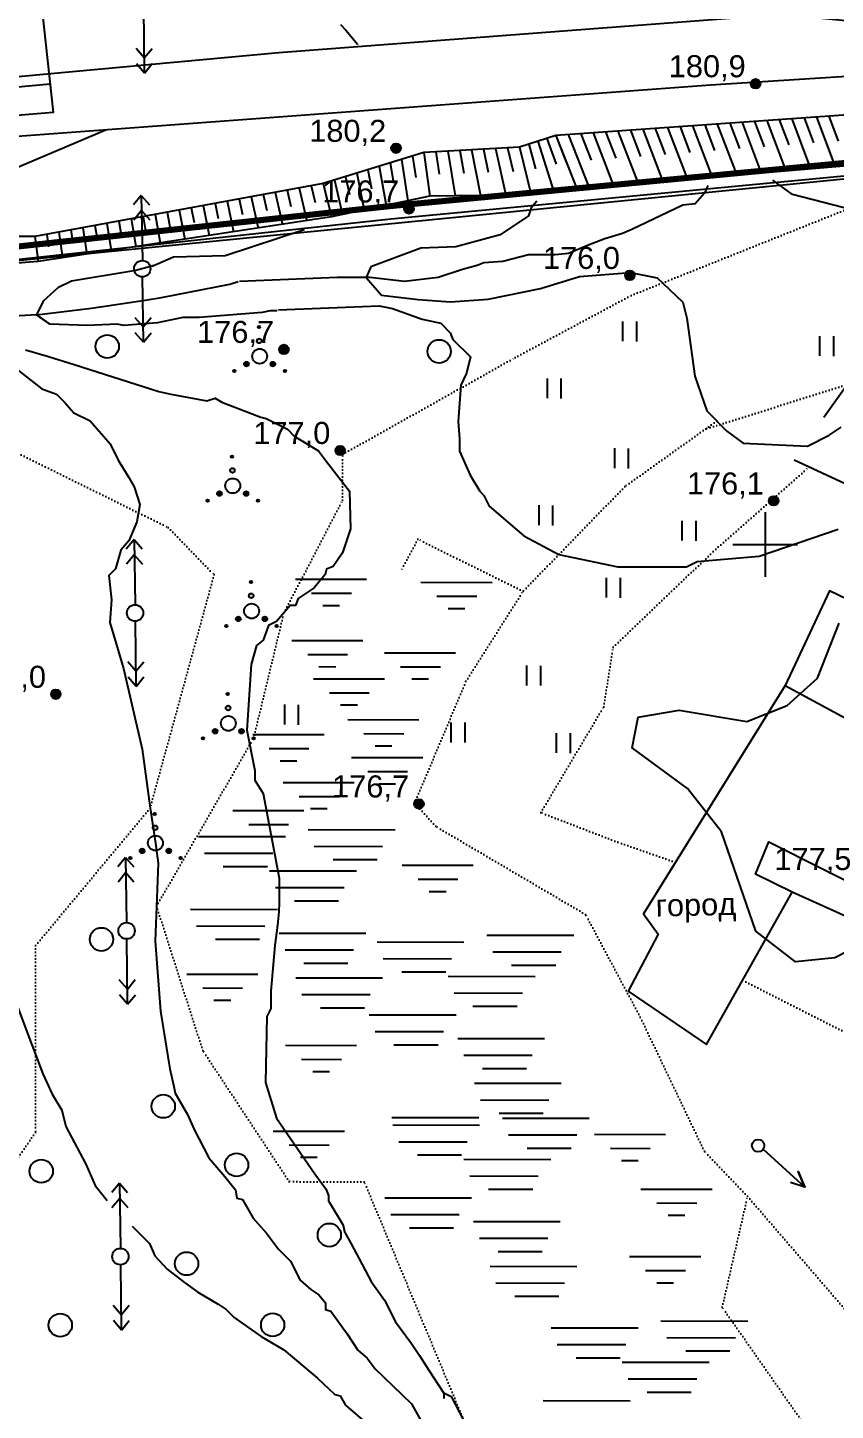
# Model space of a CAD drawing. Header units: millimetres. Extents: x 6127 to 9314, y 4730 to 7085.
# Drawn here: x 7886.1 to 8010.8, y 5866.3 to 6079.8 of the extents above; entities that cross this region are included whole.
import ezdxf

# ---------------------------------------------------------------- set-up
doc = ezdxf.new("R2010")
doc.units = ezdxf.units.MM
doc.header["$LTSCALE"] = 0.7
doc.linetypes.add('ACAD_ISO07W100', pattern=[3, 0, -3])
for name, color, linetype in [('болото', 84, 'Continuous'), ('відм', 14, 'Continuous'), ('горизонталі', 22, 'Continuous'), ('горный отвод', 7, 'Continuous'), ('дерево', 7, 'Continuous'), ('кущ', 7, 'Continuous'), ('Откос', 7, 'Continuous'), ('чорн', 255, 'Continuous')]:
    doc.layers.add(name, color=color, linetype=linetype)
doc.styles.get("Standard").update_dxf_attribs({"font": 'arial.ttf'})

# ---------------------------------------------------------------- blocks, each defined once
blk = doc.blocks.new('1')
at = {"layer": 'чорн', "color": 7, "ltscale": 0.2, "transparency": 33554687}
for p, q in [((5601.51, 1990.78), (5598.6, 1986.67)), ((5594.99, 1981.51), (5597.87, 1985.63))]:
    blk.add_line(p, q, dxfattribs=at)
for points in [[(5601.51, 1990.78), (5600.59, 1990.54)], [(5601.51, 1990.78), (5601.59, 1989.83)], [(5600.83, 1989.82), (5599.91, 1989.58)], [(5600.83, 1989.82), (5600.92, 1988.87)], [(5595.66, 1982.47), (5595.57, 1983.42)], [(5594.99, 1981.51), (5594.9, 1982.46)], [(5595.66, 1982.47), (5596.58, 1982.71)], [(5594.99, 1981.51), (5595.9, 1981.75)]]:
    blk.add_lwpolyline(points, dxfattribs=at)
blk.add_circle((5598.25, 1986.14), 0.633, dxfattribs=at)

msp = doc.modelspace()

# ---------------------------------------------------------------- hatches: boundary and pattern name
at = {"layer": 'відм', "ltscale": 0.2, "true_color": 0x000000}
h = msp.add_hatch(color=18, dxfattribs=at)
h.dxf.hatch_style = 1
h.paths.add_polyline_path([(7999.24, 6071.11, 1), (7997.78, 6071.11, 1)])
h = msp.add_hatch(color=18, dxfattribs=at)
h.dxf.hatch_style = 1
h.paths.add_polyline_path([(7943.72, 6061.14, 1), (7942.26, 6061.15, 1)])
h = msp.add_hatch(color=18, dxfattribs=at)
h.dxf.hatch_style = 1
h.paths.add_polyline_path([(7945.73, 6051.78, 1), (7944.26, 6051.79, 1)])
h = msp.add_hatch(color=18, dxfattribs=at)
h.dxf.hatch_style = 1
h.paths.add_polyline_path([(7979.82, 6041.53, 1), (7978.35, 6041.53, 1)])
h = msp.add_hatch(color=18, dxfattribs=at)
h.dxf.hatch_style = 1
h.paths.add_polyline_path([(7926.41, 6030.1, 1), (7924.95, 6030.1, 1)])
h = msp.add_hatch(color=18, dxfattribs=at)
h.dxf.hatch_style = 1
h.paths.add_polyline_path([(7935.1, 6014.5, 1), (7933.63, 6014.5, 1)])
h = msp.add_hatch(color=18, dxfattribs=at)
h.dxf.hatch_style = 1
h.paths.add_polyline_path([(8002.04, 6006.7, 1), (8000.57, 6006.71, 1)])
h = msp.add_hatch(color=18, dxfattribs=at)
h.dxf.hatch_style = 1
h.paths.add_polyline_path([(7891.19, 5976.86, 1), (7889.73, 5976.86, 1)])
h = msp.add_hatch(color=18, dxfattribs=at)
h.dxf.hatch_style = 1
h.paths.add_polyline_path([(7947.26, 5959.93, 1), (7945.8, 5959.93, 1)])
at = {"layer": 'кущ', "ltscale": 0.2, "true_color": 0x000000}
h = msp.add_hatch(color=18, dxfattribs=at)
h.dxf.hatch_style = 1
h.paths.add_polyline_path([(7921.89, 6031.06), (7921.88, 6031.78, -0.133506), (7922.06, 6031.74, -0.764437)])
h.paths.add_polyline_path([(7921.89, 6031.06, -0.133506), (7921.71, 6031.1, -0.764437), (7921.88, 6031.78)])
h.paths.add_polyline_path([(7921.84, 6033.74, -0.133506), (7921.93, 6033.72, -0.764437), (7921.84, 6033.38)])
h.paths.add_polyline_path([(7921.84, 6033.74), (7921.84, 6033.38, -0.133506), (7921.75, 6033.4, -0.764437)])
h = msp.add_hatch(color=18, dxfattribs=at)
h.dxf.hatch_style = 1
h.paths.add_polyline_path([(7920.19, 6028.02), (7919.57, 6027.66, -0.133506), (7919.52, 6027.84, -0.764437)])
h.paths.add_polyline_path([(7920.19, 6028.02, -0.133506), (7920.24, 6027.84, -0.764437), (7919.57, 6027.66)])
h.paths.add_polyline_path([(7917.88, 6026.67, -0.133506), (7917.85, 6026.76, -0.764437), (7918.19, 6026.85)])
h.paths.add_polyline_path([(7917.88, 6026.67), (7918.19, 6026.85, -0.133506), (7918.22, 6026.76, -0.764437)])
h = msp.add_hatch(color=18, dxfattribs=at)
h.dxf.hatch_style = 1
h.paths.add_polyline_path([(7923.67, 6028.02), (7924.3, 6027.65, 0.133506), (7924.35, 6027.84, 0.764437)])
h.paths.add_polyline_path([(7923.67, 6028.02, 0.133506), (7923.62, 6027.84, 0.764437), (7924.3, 6027.65)])
h.paths.add_polyline_path([(7925.98, 6026.66, 0.133506), (7926.01, 6026.75, 0.764437), (7925.67, 6026.84)])
h.paths.add_polyline_path([(7925.98, 6026.66), (7925.67, 6026.84, 0.133506), (7925.65, 6026.75, 0.764437)])
h = msp.add_hatch(color=18, dxfattribs=at)
h.dxf.hatch_style = 1
h.paths.add_polyline_path([(7917.74, 6011.05), (7917.72, 6011.78, -0.133506), (7917.9, 6011.73, -0.764437)])
h.paths.add_polyline_path([(7917.74, 6011.05, -0.133506), (7917.55, 6011.1, -0.764437), (7917.72, 6011.78)])
h.paths.add_polyline_path([(7917.68, 6013.74, -0.133506), (7917.77, 6013.71, -0.764437), (7917.69, 6013.37)])
h.paths.add_polyline_path([(7917.68, 6013.74), (7917.69, 6013.37, -0.133506), (7917.6, 6013.4, -0.764437)])
h = msp.add_hatch(color=18, dxfattribs=at)
h.dxf.hatch_style = 1
h.paths.add_polyline_path([(7916.04, 6008.02), (7915.41, 6007.65, -0.133506), (7915.36, 6007.84, -0.764437)])
h.paths.add_polyline_path([(7916.04, 6008.02, -0.133506), (7916.09, 6007.84, -0.764437), (7915.41, 6007.65)])
h.paths.add_polyline_path([(7913.72, 6006.66, -0.133506), (7913.7, 6006.76, -0.764437), (7914.04, 6006.85)])
h.paths.add_polyline_path([(7913.72, 6006.66), (7914.04, 6006.85, -0.133506), (7914.06, 6006.76, -0.764437)])
h = msp.add_hatch(color=18, dxfattribs=at)
h.dxf.hatch_style = 1
h.paths.add_polyline_path([(7919.51, 6008.01), (7920.14, 6007.65, 0.133506), (7920.19, 6007.83, 0.764437)])
h.paths.add_polyline_path([(7919.51, 6008.01, 0.133506), (7919.46, 6007.83, 0.764437), (7920.14, 6007.65)])
h.paths.add_polyline_path([(7921.83, 6006.65, 0.133506), (7921.85, 6006.75, 0.764437), (7921.51, 6006.84)])
h.paths.add_polyline_path([(7921.83, 6006.65), (7921.51, 6006.84, 0.133506), (7921.49, 6006.75, 0.764437)])
h = msp.add_hatch(color=18, dxfattribs=at)
h.dxf.hatch_style = 1
h.paths.add_polyline_path([(7920.65, 5991.71), (7920.63, 5992.44, -0.133506), (7920.82, 5992.39, -0.764437)])
h.paths.add_polyline_path([(7920.65, 5991.71, -0.133506), (7920.46, 5991.76, -0.764437), (7920.63, 5992.44)])
h.paths.add_polyline_path([(7920.59, 5994.39, -0.133506), (7920.68, 5994.37, -0.764437), (7920.6, 5994.03)])
h.paths.add_polyline_path([(7920.59, 5994.39), (7920.6, 5994.03, -0.133506), (7920.51, 5994.05, -0.764437)])
h = msp.add_hatch(color=18, dxfattribs=at)
h.dxf.hatch_style = 1
h.paths.add_polyline_path([(7918.95, 5988.68), (7918.32, 5988.31, -0.133506), (7918.28, 5988.49, -0.764437)])
h.paths.add_polyline_path([(7918.95, 5988.68, -0.133506), (7919, 5988.49, -0.764437), (7918.32, 5988.31)])
h.paths.add_polyline_path([(7916.64, 5987.32, -0.133506), (7916.61, 5987.41, -0.764437), (7916.95, 5987.5)])
h.paths.add_polyline_path([(7916.64, 5987.32), (7916.95, 5987.5, -0.133506), (7916.97, 5987.41, -0.764437)])
h = msp.add_hatch(color=18, dxfattribs=at)
h.dxf.hatch_style = 1
h.paths.add_polyline_path([(7922.43, 5988.67), (7923.05, 5988.31, 0.133506), (7923.1, 5988.49, 0.764437)])
h.paths.add_polyline_path([(7922.43, 5988.67, 0.133506), (7922.38, 5988.49, 0.764437), (7923.05, 5988.31)])
h.paths.add_polyline_path([(7924.74, 5987.31, 0.133506), (7924.76, 5987.4, 0.764437), (7924.43, 5987.5)])
h.paths.add_polyline_path([(7924.74, 5987.31), (7924.43, 5987.5, 0.133506), (7924.4, 5987.4, 0.764437)])
h = msp.add_hatch(color=18, dxfattribs=at)
h.dxf.hatch_style = 1
h.paths.add_polyline_path([(7917.05, 5974.38), (7917.04, 5975.1, -0.133506), (7917.22, 5975.05, -0.764437)])
h.paths.add_polyline_path([(7917.05, 5974.38, -0.133506), (7916.87, 5974.42, -0.764437), (7917.04, 5975.1)])
h.paths.add_polyline_path([(7917, 5977.06, -0.133506), (7917.09, 5977.03, -0.764437), (7917.01, 5976.69)])
h.paths.add_polyline_path([(7917, 5977.06), (7917.01, 5976.69, -0.133506), (7916.91, 5976.72, -0.764437)])
h = msp.add_hatch(color=18, dxfattribs=at)
h.dxf.hatch_style = 1
h.paths.add_polyline_path([(7915.36, 5971.34), (7914.73, 5970.97, -0.133506), (7914.68, 5971.16, -0.764437)])
h.paths.add_polyline_path([(7915.36, 5971.34, -0.133506), (7915.4, 5971.16, -0.764437), (7914.73, 5970.97)])
h.paths.add_polyline_path([(7913.04, 5969.98, -0.133506), (7913.02, 5970.08, -0.764437), (7913.35, 5970.17)])
h.paths.add_polyline_path([(7913.04, 5969.98), (7913.35, 5970.17, -0.133506), (7913.38, 5970.08, -0.764437)])
h = msp.add_hatch(color=18, dxfattribs=at)
h.dxf.hatch_style = 1
h.paths.add_polyline_path([(7918.83, 5971.34), (7919.46, 5970.97, 0.133506), (7919.51, 5971.15, 0.764437)])
h.paths.add_polyline_path([(7918.83, 5971.34, 0.133506), (7918.78, 5971.15, 0.764437), (7919.46, 5970.97)])
h.paths.add_polyline_path([(7921.14, 5969.98, 0.133506), (7921.17, 5970.07, 0.764437), (7920.83, 5970.16)])
h.paths.add_polyline_path([(7921.14, 5969.98), (7920.83, 5970.16, 0.133506), (7920.81, 5970.07, 0.764437)])
h = msp.add_hatch(color=18, dxfattribs=at)
h.dxf.hatch_style = 1
h.paths.add_polyline_path([(7905.8, 5955.9), (7905.78, 5956.62, -0.133506), (7905.97, 5956.58, -0.764437)])
h.paths.add_polyline_path([(7905.8, 5955.9, -0.133506), (7905.61, 5955.95, -0.764437), (7905.78, 5956.62)])
h.paths.add_polyline_path([(7905.74, 5958.58, -0.133506), (7905.83, 5958.56, -0.764437), (7905.75, 5958.22)])
h.paths.add_polyline_path([(7905.74, 5958.58), (7905.75, 5958.22, -0.133506), (7905.66, 5958.24, -0.764437)])
h = msp.add_hatch(color=18, dxfattribs=at)
h.dxf.hatch_style = 1
h.paths.add_polyline_path([(7904.1, 5952.86), (7903.47, 5952.5, -0.133506), (7903.42, 5952.68, -0.764437)])
h.paths.add_polyline_path([(7904.1, 5952.86, -0.133506), (7904.15, 5952.68, -0.764437), (7903.47, 5952.5)])
h.paths.add_polyline_path([(7901.78, 5951.51, -0.133506), (7901.76, 5951.6, -0.764437), (7902.1, 5951.69)])
h.paths.add_polyline_path([(7901.78, 5951.51), (7902.1, 5951.69, -0.133506), (7902.12, 5951.6, -0.764437)])
h = msp.add_hatch(color=18, dxfattribs=at)
h.dxf.hatch_style = 1
h.paths.add_polyline_path([(7907.58, 5952.86), (7908.2, 5952.49, 0.133506), (7908.25, 5952.68, 0.764437)])
h.paths.add_polyline_path([(7907.58, 5952.86, 0.133506), (7907.53, 5952.68, 0.764437), (7908.2, 5952.49)])
h.paths.add_polyline_path([(7909.89, 5951.5, 0.133506), (7909.91, 5951.59, 0.764437), (7909.58, 5951.68)])
h.paths.add_polyline_path([(7909.89, 5951.5), (7909.58, 5951.68, 0.133506), (7909.55, 5951.59, 0.764437)])

# ---------------------------------------------------------------- linework, layer by layer
at = {"layer": 'болото', "color": 18, "ltscale": 0.2, "true_color": 0x000000}
for p, q in [((7929.43, 5955.96), (7942.84, 5955.95)), ((7912.49, 5954.9), (7925.91, 5954.88)), ((7930.36, 5953.39), (7940.92, 5953.37)), ((7913.42, 5952.32), (7923.99, 5952.31)), ((7933.26, 5951.34), (7940.06, 5951.33)), ((7916.32, 5950.27), (7923.13, 5950.27)), ((7923.46, 5949.61), (7936.87, 5949.59)), ((7924.39, 5947.03), (7934.96, 5947.02)), ((7927.29, 5944.98), (7934.09, 5944.97)), ((7911.26, 5943.66), (7924.67, 5943.65)), ((7912.18, 5941.09), (7922.75, 5941.08)), ((7915.09, 5939.04), (7921.89, 5939.03)), ((7924.94, 5939.99), (7938.35, 5939.98)), ((7940.07, 5938.62), (7953.48, 5938.61)), ((7957.01, 5939.69), (7970.42, 5939.67)), ((7925.86, 5937.42), (7936.43, 5937.41)), ((7957.93, 5937.11), (7968.5, 5937.1)), ((7928.77, 5935.37), (7935.57, 5935.36)), ((7940.99, 5936.05), (7951.56, 5936.04)), ((7943.9, 5934), (7950.7, 5933.99)), ((7960.83, 5935.06), (7967.64, 5935.05)), ((7927.51, 5933.09), (7940.92, 5933.07)), ((7951.04, 5933.33), (7964.45, 5933.31)), ((7928.43, 5930.51), (7939, 5930.5)), ((7951.96, 5930.76), (7962.53, 5930.74)), ((7931.34, 5928.46), (7938.14, 5928.45)), ((7954.87, 5928.71), (7961.67, 5928.7)), ((7938.84, 5927.39), (7952.25, 5927.37)), ((7939.76, 5924.81), (7950.33, 5924.8)), ((7952.52, 5923.72), (7965.93, 5923.7)), ((7942.66, 5922.76), (7949.47, 5922.76)), ((7953.44, 5921.14), (7964.01, 5921.13)), ((7956.34, 5919.09), (7963.15, 5919.09)), ((7955.08, 5916.81), (7968.49, 5916.8)), ((7956.01, 5914.24), (7966.58, 5914.22)), ((7942.34, 5911.55), (7955.75, 5911.53)), ((7958.91, 5912.19), (7965.71, 5912.18)), ((7959.42, 5911.43), (7972.83, 5911.42)), ((7942.49, 5910.37), (7955.9, 5910.35)), ((7960.35, 5908.86), (7970.92, 5908.84)), ((7943.41, 5907.79), (7953.98, 5907.78)), ((7963.25, 5906.81), (7970.05, 5906.8)), ((7946.31, 5905.74), (7953.12, 5905.74)), ((7953.46, 5905.08), (7966.87, 5905.06)), ((7954.38, 5902.5), (7964.95, 5902.49)), ((7957.28, 5900.45), (7964.09, 5900.44)), ((7941.25, 5899.14), (7954.66, 5899.12)), ((7942.18, 5896.56), (7952.74, 5896.55)), ((7945.08, 5894.51), (7951.88, 5894.5)), ((7954.93, 5895.46), (7968.34, 5895.45)), ((7955.86, 5892.89), (7966.43, 5892.88)), ((7958.76, 5890.84), (7965.56, 5890.83)), ((7957.5, 5888.56), (7970.91, 5888.54)), ((7958.42, 5885.98), (7968.99, 5885.97)), ((7961.33, 5883.93), (7968.13, 5883.92)), ((7966.96, 5879.05), (7980.37, 5879.04)), ((7983.9, 5880.11), (7997.31, 5880.1)), ((7967.88, 5876.48), (7978.45, 5876.46)), ((7984.82, 5877.54), (7995.39, 5877.53)), ((7970.78, 5874.43), (7977.59, 5874.42)), ((7987.72, 5875.49), (7994.53, 5875.48)), ((7977.93, 5873.76), (7991.34, 5873.74)), ((7978.85, 5871.18), (7989.42, 5871.17)), ((7965.72, 5867.82), (7979.13, 5867.8)), ((7981.75, 5869.13), (7988.56, 5869.13))]:
    msp.add_line(p, q, dxfattribs=at)
for points in [[(7927.46, 5994.62), (7938.44, 5994.61)], [(7946.83, 5994.16), (7957.81, 5994.14)], [(7929.94, 5992.46), (7936.09, 5992.46)], [(7949.31, 5992), (7955.46, 5991.99)], [(7931.67, 5990.58), (7934.26, 5990.57)], [(7951.04, 5990.11), (7953.63, 5990.11)], [(7926.88, 5985.17), (7937.86, 5985.16)], [(7941.22, 5983.28), (7952.19, 5983.27)], [(7929.36, 5983.02), (7935.51, 5983.01)], [(7931.09, 5981.13), (7933.67, 5981.12)], [(7943.69, 5981.12), (7949.84, 5981.12)], [(7930.23, 5979.25), (7941.21, 5979.24)], [(7945.42, 5979.24), (7948.01, 5979.23)], [(7932.7, 5977.1), (7938.86, 5977.09)], [(7934.44, 5975.21), (7937.02, 5975.21)], [(7935.55, 5972.94), (7946.53, 5972.93)], [(7920.9, 5970.65), (7931.88, 5970.64)], [(7938.03, 5970.78), (7944.18, 5970.77)], [(7923.38, 5968.49), (7929.53, 5968.49)], [(7939.76, 5968.89), (7942.34, 5968.89)], [(7925.11, 5966.61), (7927.69, 5966.6)], [(7936.13, 5967.09), (7947.11, 5967.08)], [(7938.61, 5964.93), (7944.76, 5964.93)], [(7925.57, 5963.26), (7936.55, 5963.25)], [(7940.34, 5963.05), (7942.93, 5963.04)], [(7928.04, 5961.1), (7934.2, 5961.1)], [(7917.77, 5958.93), (7928.75, 5958.92)], [(7929.78, 5959.22), (7932.36, 5959.21)], [(7920.24, 5956.77), (7926.4, 5956.77)], [(7921.98, 5954.89), (7924.56, 5954.88)], [(7943.92, 5950.48), (7954.9, 5950.46)], [(7946.39, 5948.32), (7952.55, 5948.31)], [(7948.13, 5946.43), (7950.71, 5946.43)], [(7910.67, 5933.67), (7921.65, 5933.66)], [(7913.14, 5931.52), (7919.3, 5931.51)], [(7914.87, 5929.63), (7917.46, 5929.63)], [(7925.92, 5922.67), (7936.9, 5922.65)], [(7928.4, 5920.51), (7934.55, 5920.5)], [(7930.13, 5918.62), (7932.71, 5918.62)], [(7924.03, 5909.43), (7935.01, 5909.42)], [(7973.61, 5908.93), (7984.59, 5908.92)], [(7926.5, 5907.28), (7932.65, 5907.27)], [(7976.08, 5906.77), (7982.24, 5906.76)], [(7928.23, 5905.39), (7930.82, 5905.39)], [(7977.82, 5904.88), (7980.4, 5904.88)], [(7980.8, 5900.48), (7991.78, 5900.47)], [(7983.28, 5898.33), (7989.43, 5898.32)], [(7985.01, 5896.44), (7987.6, 5896.44)], [(7979.05, 5890.06), (7990.03, 5890.05)], [(7981.53, 5887.9), (7987.68, 5887.9)], [(7983.26, 5886.02), (7985.85, 5886.01)]]:
    msp.add_lwpolyline(points, dxfattribs=at)
at = {"layer": 'відм', "color": 18, "ltscale": 0.2, "true_color": 0x000000}
for centre in [(7998.51, 6071.11), (7942.99, 6061.15), (7944.99, 6051.78), (7979.08, 6041.53), (7925.68, 6030.1), (7934.37, 6014.5), (8001.3, 6006.71), (7890.46, 5976.86), (7946.53, 5959.93)]:
    msp.add_circle(centre, 0.733, dxfattribs=at)
at = {"layer": 'горизонталі', "color": 18, "true_color": 0x000000}
for points in [[(7934.39, 6080.27), (7935.22, 6079.37), (7937.07, 6077.16)], [(8072.25, 6051.02), (8058.66, 6050.39), (8056.17, 6049.56), (8052.43, 6049.15), (8049.94, 6048.74), (8044.76, 6048.33), (8042.06, 6047.71), (8041.02, 6047.3), (8035.63, 6047.51), (8030.23, 6048.56), (8019.73, 6050.01), (8004.2, 6053.99), (8001.18, 6056.21)], [(7991.15, 6055.42), (7990.61, 6054.21), (7989.16, 6052.55), (7987.29, 6052.34), (7979.4, 6048.62), (7977.95, 6048), (7975.25, 6047.17), (7972.55, 6046.14), (7969.64, 6044.89), (7967.57, 6044.69), (7963.42, 6044.69), (7959.47, 6043.66), (7956.57, 6043.46), (7955.53, 6043.04), (7953.25, 6042.42), (7949.51, 6041.18), (7944.32, 6040.57), (7938.93, 6041.2), (7933.95, 6041.2), (7918.8, 6040.6)], [(7964.72, 6052.98), (7963.84, 6051.96), (7963.43, 6050.71), (7959.06, 6047.81), (7952.22, 6045.95), (7946.82, 6045.75), (7939.12, 6042.84), (7938.38, 6041.2), (7940.75, 6038.45), (7946.4, 6037.78), (7951.38, 6037.45), (7957.19, 6037.85), (7965.28, 6039.5), (7971.3, 6041.36), (7979.18, 6041.98), (7983.33, 6041.14), (7984.16, 6040.31), (7987.27, 6037.4), (7987.89, 6034.91), (7989.12, 6025.99), (7990.99, 6020.59), (7994.09, 6017.48), (7996.58, 6015.61), (8006.54, 6015.18), (8009.86, 6016.84), (8011.73, 6018.08)], [(7928.78, 6048.55), (7916.6, 6044.54), (7908.64, 6044.34), (7905.32, 6042.89)], [(7905.65, 6043.04), (7902.83, 6042.28), (7892.87, 6040.63), (7890.79, 6039.59), (7888.51, 6037.52), (7887.47, 6035.45), (7889.54, 6033.99)], [(7887.47, 6035.45), (7895.98, 6036.47), (7904.28, 6037.71), (7906.77, 6038.12), (7917.35, 6040.18), (7918.6, 6040.6)], [(7924.82, 6036.23), (7940.38, 6036.84), (7942.45, 6036.42), (7947.02, 6034.75), (7949.92, 6034.13), (7951.37, 6032.67), (7951.78, 6031.64), (7954.48, 6028.94), (7953.85, 6026.45), (7953.02, 6024.58), (7952.6, 6018.98), (7952.8, 6016.28), (7952.8, 6014.41), (7954.46, 6010.68), (7955.91, 6008.19), (7956.53, 6007.56), (7957.36, 6005.9), (7962.74, 6001.33), (7968.14, 5998.42), (7977.26, 5996.54), (7986.6, 5996.53), (7987.84, 5996.53), (7989.51, 5997.36), (7999.05, 5998.18), (8011.26, 6002.34)], [(7924.61, 6036.03), (7923.57, 6036.03), (7922.33, 6035.82), (7912.57, 6035), (7910.08, 6035), (7906.14, 6034.18), (7900.95, 6033.77), (7899.92, 6033.98), (7895.35, 6033.78), (7889.54, 6033.99), (7887.47, 6035.45), (7880.41, 6035.04)], [(7885.8, 6030.05), (7889.33, 6029.01), (7893.27, 6027.76), (7906.34, 6023.6), (7908.2, 6023.18), (7913.8, 6022.14), (7915.05, 6022.55), (7916.08, 6021.93), (7922.1, 6019.64), (7922.93, 6019.43), (7924.17, 6018.8), (7926.25, 6017.76), (7927.28, 6016.73), (7931.01, 6014.44), (7932.26, 6012.78), (7935.78, 6008.21), (7935.98, 6002.4), (7934.73, 5998.67), (7933.28, 5996.59), (7932.24, 5996.18), (7932.03, 5995.35), (7930.37, 5993.28), (7927.88, 5991.62), (7927.46, 5990.58), (7926.63, 5990.58), (7924.55, 5988.1), (7923.31, 5987.48), (7922.47, 5985.19), (7921.44, 5984.37), (7920.6, 5981.46), (7919.97, 5971.3), (7921.21, 5965.07), (7921.2, 5963.62), (7922.45, 5961.54), (7924.92, 5948.47), (7924.92, 5947.43), (7924.92, 5945.77), (7924.92, 5944.73), (7924.91, 5943.28), (7924.7, 5941.2), (7924.29, 5938.09), (7923.65, 5931.04), (7923.65, 5928.34), (7923.03, 5927.1), (7922.81, 5916.92), (7924.52, 5911.43), (7930.47, 5902.81), (7932.13, 5900.53), (7932.54, 5899.49), (7932.54, 5898.66), (7934.82, 5894.92), (7935.02, 5893.89), (7936.06, 5892.02), (7937.3, 5889.73), (7939.16, 5886.2), (7941.23, 5883.3), (7942.89, 5879.98), (7945.38, 5876.65), (7946.62, 5874.78), (7948.07, 5872.5), (7950.35, 5868.97), (7950.35, 5868.14)], [(7884.3, 6027.14), (7888.28, 6024.03), (7890.57, 6023.2), (7891.81, 6021.95), (7893.26, 6020.29), (7895.75, 6019.05), (7898.86, 6015.51), (7900.1, 6013.02), (7901.75, 6010.32), (7902.58, 6008.87), (7903.41, 6006.17), (7902.99, 6003.48), (7901.74, 6000.57), (7900.5, 5999.12), (7899.66, 5996.22), (7898.62, 5995.18), (7899.04, 5991.45), (7898.82, 5987.92), (7900.89, 5980.86), (7903.78, 5968.41), (7905.01, 5959.28), (7905.84, 5953.88), (7906.25, 5950.77), (7905.82, 5938.74), (7906.64, 5927.95), (7908.08, 5919.02), (7908.7, 5916.33), (7908.9, 5915.29), (7910.77, 5911.97), (7911.8, 5909.68), (7914.08, 5905.32), (7916.57, 5902.41), (7918.22, 5900.34), (7918.43, 5899.09), (7919.26, 5898.88), (7920.92, 5895.98), (7922.99, 5893.69), (7924.85, 5891.2), (7926.72, 5889.33), (7926.72, 5889.33), (7928.17, 5886.42), (7929.83, 5884.97), (7931.07, 5884.14), (7932.1, 5882.89), (7932.1, 5881.86), (7932.93, 5881.65), (7935.42, 5878.12), (7937.08, 5875.62), (7938.53, 5874.38), (7939.77, 5872.72), (7943.91, 5868.77), (7945.37, 5867.32), (7947.02, 5864.41)], [(7870.71, 5992.54), (7870.84, 5986.11), (7874.64, 5978.84), (7876.3, 5976.14), (7877.75, 5974.69), (7880.03, 5971.37), (7880.65, 5969.91), (7883.33, 5962.03), (7882.68, 5936.92), (7883.3, 5931.94), (7886.19, 5924.26), (7888.47, 5918.24), (7889.92, 5915.13), (7891.37, 5912.64), (7891.99, 5910.15), (7895.09, 5904.33), (7896.54, 5901.01), (7898.41, 5898.73)], [(8018.69, 5940.26), (8010.75, 5936.15), (8004.67, 5935.56), (7998.54, 5940.28), (7993.24, 5955.63), (7987.99, 5962.3), (7979.44, 5968.58), (7980.37, 5973.35), (7986.69, 5974.39), (7997.13, 5972.66), (8003.38, 5975.14), (8008.06, 5979.36), (8011.4, 5987.86)], [(7902.24, 5894.75), (7904.94, 5892.05), (7905.76, 5890.19), (7907.63, 5888.11), (7910.32, 5886.03), (7912.4, 5884.58), (7915.51, 5882.7), (7916.75, 5881.87), (7917.99, 5880.63), (7922.14, 5877.72), (7925.66, 5875.64), (7930.85, 5871.28), (7933.54, 5868.78), (7934.37, 5868.57), (7935.2, 5867.12), (7938.51, 5864.21)], [(7992.31, 5839.63), (7991.6, 5841.53), (7989.53, 5843.2), (7987.04, 5844.65), (7985.38, 5845.48), (7982.9, 5847.15), (7980.62, 5848.81), (7978.54, 5850.06), (7977.71, 5850.06), (7976.05, 5851.51), (7973.77, 5852.55), (7972.11, 5853.18), (7966.31, 5855.46), (7965.06, 5855.67), (7960.29, 5858.17), (7959.05, 5859.83), (7957.39, 5861.28), (7953.45, 5864.82), (7951.59, 5868.35), (7950.35, 5868.97)]]:
    msp.add_lwpolyline(points, dxfattribs=at)
at = {"layer": 'горный отвод', "color": 18, "ltscale": 0.2, "true_color": 0x000000}
for points in [[(6833.81, 6399.02), (7050.49, 6541.99), (7159.64, 6603.79), (7192.72, 6605.52), (7214.71, 6594.41), (7446.38, 6394.62), (7812.87, 6318.98), (7813.33, 6270.44), (8212.54, 6212.33), (8210.56, 6196.61), (8228.28, 6077.75), (8075.07, 6062.83), (7942.18, 6050.2), (7867.23, 6042.06), (7881.29, 5852.33), (7884.37, 5811.65), (7998.72, 5796.99), (8009.93, 5714.66)], [(8210.56, 6196.61), (8225.4, 6093.88), (8228.28, 6077.75), (7867.23, 6042.06), (7884.37, 5811.65), (7998.72, 5796.99), (8009.93, 5714.66), (7893.11, 5741.23), (7485.75, 5684.53), (7371.91, 5668.57), (7363.94, 5566.46)], [(8225.92, 6079.54), (8074.88, 6064.83), (7941.97, 6052.2), (7867.02, 6044.06)], [(8225.92, 6079.54), (8074.88, 6064.83), (7941.97, 6052.2), (7867.02, 6044.06)], [(8225.92, 6079.54), (8074.88, 6064.84), (7941.97, 6052.2), (7867.02, 6044.06)], [(8225.92, 6079.53), (8074.88, 6064.83), (7941.97, 6052.2), (7867.02, 6044.06)]]:
    msp.add_lwpolyline(points, dxfattribs=at)
at = {"layer": 'горный отвод', "color": 18, "lineweight": 200, "ltscale": 0.2, "true_color": 0x000000}
msp.add_lwpolyline([(8225.92, 6079.53), (8074.88, 6064.83), (7941.97, 6052.2), (7865.08, 6043.85)], dxfattribs=at)
at = {"layer": 'дерево', "color": 18, "ltscale": 0.2, "true_color": 0x000000}
for centre in [(7898.4, 6030.55), (7949.64, 6029.79), (7897.5, 5939.02), (7907.05, 5913.25), (7888.21, 5903.24), (7918.37, 5904.21), (7932.69, 5893.38), (7910.65, 5888.96), (7891.15, 5879.47), (7923.94, 5879.51)]:
    msp.add_circle(centre, 1.8, dxfattribs=at)
at = {"layer": 'кущ', "color": 18, "ltscale": 0.2, "true_color": 0x000000}
for centre, radius in [((7921.84, 6033.56), 0.181), ((7921.93, 6029.04), 1.15), ((7921.88, 6031.42), 0.362), ((7919.88, 6027.84), 0.362), ((7923.98, 6027.84), 0.362), ((7918.04, 6026.76), 0.181), ((7925.83, 6026.75), 0.181), ((7917.68, 6013.55), 0.181), ((7917.73, 6011.42), 0.362), ((7917.78, 6009.04), 1.15), ((7913.88, 6006.76), 0.181), ((7915.72, 6007.84), 0.362), ((7919.83, 6007.83), 0.362), ((7921.67, 6006.75), 0.181), ((7920.6, 5994.21), 0.181), ((7920.64, 5992.07), 0.362), ((7920.69, 5989.7), 1.15), ((7916.79, 5987.41), 0.181), ((7918.64, 5988.49), 0.362), ((7922.74, 5988.49), 0.362), ((7924.58, 5987.4), 0.181), ((7917, 5976.88), 0.181), ((7917.05, 5974.74), 0.362), ((7917.1, 5972.36), 1.15), ((7913.2, 5970.08), 0.181), ((7915.04, 5971.16), 0.362), ((7919.15, 5971.15), 0.362), ((7920.99, 5970.07), 0.181), ((7905.74, 5958.4), 0.181), ((7905.79, 5956.26), 0.362), ((7905.84, 5953.88), 1.15), ((7901.94, 5951.6), 0.181), ((7903.79, 5952.68), 0.362), ((7907.89, 5952.68), 0.362), ((7909.73, 5951.59), 0.181)]:
    msp.add_circle(centre, radius, dxfattribs=at)
at = {"layer": 'Откос', "color": 18, "ltscale": 0.15, "true_color": 0x000000}
for p, q in [((7983.01, 6064.21), (7984.55, 6060.2)), ((7984.92, 6064.35), (7987.99, 6056.34)), ((7986.84, 6064.48), (7988.37, 6060.49)), ((7988.76, 6064.62), (7991.79, 6056.67)), ((7990.67, 6064.75), (7992.18, 6060.79)), ((7992.59, 6064.88), (7995.59, 6056.99)), ((7994.51, 6065.02), (7996, 6061.09)), ((7996.42, 6065.15), (7999.39, 6057.31)), ((7998.34, 6065.29), (7999.81, 6061.38)), ((8000.26, 6065.42), (8003.19, 6057.64)), ((8002.17, 6065.56), (8003.63, 6061.68)), ((8004.09, 6065.69), (8006.99, 6057.96)), ((8006.01, 6065.83), (8007.45, 6061.98)), ((8007.92, 6065.96), (8010.79, 6058.29)), ((8009.84, 6066.1), (8011.26, 6062.27)), ((7964.87, 6062.22), (7967.36, 6054.43)), ((7966.27, 6062.68), (7967.7, 6058.67)), ((7967.67, 6063.13), (7969.28, 6059.01)), ((7967.67, 6063.13), (7970.89, 6054.89)), ((7969.59, 6063.27), (7972.79, 6055.05)), ((7971.51, 6063.4), (7973.1, 6059.31)), ((7973.42, 6063.54), (7976.59, 6055.37)), ((7975.34, 6063.67), (7976.92, 6059.6)), ((7977.26, 6063.81), (7980.39, 6055.7)), ((7979.17, 6063.94), (7980.73, 6059.9)), ((7981.09, 6064.08), (7984.19, 6056.02)), ((7945.54, 6059.95), (7946.03, 6056.66)), ((7947.27, 6060.48), (7948.21, 6053.73)), ((7947.27, 6060.48), (7948.21, 6053.73)), ((7949.12, 6060.59), (7949.64, 6057.17)), ((7950.97, 6060.69), (7952.11, 6053.79)), ((7952.82, 6060.79), (7953.44, 6057.3)), ((7954.66, 6060.89), (7956.02, 6053.85)), ((7956.51, 6061), (7957.24, 6057.44)), ((7958.36, 6061.1), (7959.92, 6053.91)), ((7960.21, 6061.2), (7961.05, 6057.57)), ((7962.06, 6061.31), (7963.83, 6053.97)), ((7962.06, 6061.31), (7963.83, 6053.97)), ((7963.47, 6061.76), (7964.53, 6057.98)), ((7938.65, 6057.82), (7939.21, 6054.89)), ((7940.37, 6058.35), (7941.45, 6052.31)), ((7942.1, 6058.88), (7942.62, 6055.77)), ((7943.82, 6059.42), (7944.83, 6053.02)), ((7931.75, 6055.69), (7932.38, 6053.11)), ((7931.75, 6055.69), (7933.01, 6050.54)), ((7933.48, 6056.22), (7934.7, 6050.89)), ((7935.2, 6056.75), (7935.79, 6054)), ((7936.92, 6057.29), (7938.08, 6051.6)), ((7920.62, 6053.65), (7921.69, 6048.82)), ((7922.48, 6053.99), (7923.03, 6051.55)), ((7924.33, 6054.33), (7925.46, 6049.39)), ((7926.19, 6054.67), (7926.77, 6052.17)), ((7928.04, 6055.01), (7929.24, 6049.97)), ((7929.9, 6055.35), (7930.51, 6052.8)), ((7909.49, 6051.61), (7910.36, 6047.11)), ((7911.35, 6051.95), (7911.8, 6049.67)), ((7913.2, 6052.29), (7914.14, 6047.68)), ((7915.06, 6052.63), (7915.54, 6050.29)), ((7916.91, 6052.97), (7917.91, 6048.25)), ((7918.77, 6053.31), (7919.28, 6050.92)), ((7896.5, 6049.22), (7896.83, 6047.16)), ((7898.36, 6049.56), (7899.03, 6045.39)), ((7900.21, 6049.9), (7900.57, 6047.79)), ((7902.07, 6050.24), (7902.81, 6045.96)), ((7903.92, 6050.58), (7904.31, 6048.42)), ((7905.78, 6050.92), (7906.59, 6046.53)), ((7907.63, 6051.27), (7908.05, 6049.04)), ((7887.23, 6047.52), (7887.71, 6043.67)), ((7887.23, 6047.52), (7887.71, 6043.67)), ((7889.08, 6047.86), (7889.34, 6045.91)), ((7890.94, 6048.2), (7891.48, 6044.24)), ((7892.79, 6048.54), (7893.08, 6046.54)), ((7894.65, 6048.88), (7895.26, 6044.82))]:
    msp.add_line(p, q, dxfattribs=at)
at = {"layer": 'чорн', "color": 18, "ltscale": 0.15, "true_color": 0x000000}
for p, q in [((8023.26, 6067.04), (7967.67, 6063.13)), ((7967.67, 6063.13), (7962.06, 6061.31)), ((7947.27, 6060.48), (7931.75, 6055.69)), ((7962.06, 6061.31), (7947.27, 6060.48)), ((8025.99, 6059.58), (7970.89, 6054.89)), ((7931.75, 6055.69), (7887.23, 6047.52)), ((7948.21, 6053.73), (7933.01, 6050.54)), ((7963.83, 6053.97), (7948.21, 6053.73)), ((7970.89, 6054.89), (7963.83, 6053.97)), ((7933.01, 6050.54), (7887.71, 6043.67)), ((7887.23, 6047.52), (7878.95, 6047.53)), ((7887.71, 6043.67), (7879.34, 6043.03))]:
    msp.add_line(p, q, dxfattribs=at)
at = {"layer": 'чорн', "color": 18, "ltscale": 0.2, "true_color": 0x000000, "transparency": 33554687}
for p, q in [((7999.99, 6004.99), (7999.99, 5994.99)), ((7994.99, 5999.99), (8004.99, 5999.99)), ((7994.99, 5999.99), (7994.99, 5999.99)), ((7994.99, 5999.99), (7999.99, 5999.99))]:
    msp.add_line(p, q, dxfattribs=at)
at = {"layer": 'чорн', "color": 18, "ltscale": 0.15, "true_color": 0x000000}
for points in [[(7725.05, 6084.44), (7886.59, 6098.37), (7890.05, 6066.65), (7884.47, 6066.2), (7881.1, 6097.9)], [(7889.57, 6071.03), (7884.01, 6070.52)], [(8009.05, 6019.62), (8033.71, 6054.16), (8078.69, 6033.98), (8087.88, 6020.74), (8087.87, 6014.67), (8086.38, 5996.12), (8082.35, 5979.82), (8073.87, 5979.83), (8061.32, 5988.51)], [(8026.78, 6003.71), (8043.26, 5992.87), (8046.64, 5998.03), (8018.8, 6015.96), (8013.12, 6008.96), (8004.46, 6012.98)], [(8023.61, 5986.25), (8028.28, 5995.42), (8033.63, 5992.54), (8029.09, 5983.51), (8023.61, 5986.25), (8009.91, 5992.83), (8003.07, 5978.23), (8016.89, 5970.76), (8028.04, 5961.89), (8024.46, 5958.01), (8013.38, 5966.3), (8016.89, 5970.76)], [(8003.07, 5978.23), (7981.2, 5942.98), (7983.45, 5939.81), (7978.83, 5931.02), (7990.91, 5922.8), (8004.14, 5946.31), (7998.51, 5949.07), (8000.57, 5954.08), (8017.65, 5945.47), (8015.79, 5941.08), (8004.14, 5946.31)]]:
    msp.add_lwpolyline(points, dxfattribs=at)
at = {"layer": 'чорн', "color": 18, "ltscale": 0.5, "true_color": 0x000000}
for points in [[(7395.68, 6019.09), (7477.5, 6026.77), (7594.56, 6036.89), (7703.39, 6046.46), (7786.07, 6054.03), (7884.52, 6063.04), (7991.52, 6070.92), (8024.71, 6073.04), (8048.73, 6077.21), (8066.85, 6079.74), (8088.78, 6080.86), (8130.7, 6085.43), (8183.66, 6091.2), (8226.26, 6095.78)], [(7397.9, 6026.8), (7599.66, 6045.44), (7765.54, 6061.29), (7924.9, 6075.94), (8002.66, 6081.86), (8048.73, 6077.21)]]:
    msp.add_lwpolyline(points, dxfattribs=at)
at = {"layer": 'чорн', "color": 18, "ltscale": 0.2, "true_color": 0x000000}
for points in [[(7849.62, 6053.76), (7879.28, 6056.01), (7898.27, 6064.05)], [(7977.98, 6034.43), (7977.98, 6031.36)], [(7980.12, 6034.4), (7980.12, 6031.33)], [(8008.4, 6032.16), (8008.4, 6029.09)], [(8010.54, 6032.13), (8010.54, 6029.06)], [(7966.3, 6025.63), (7966.3, 6022.56)], [(7968.44, 6025.6), (7968.43, 6022.53)], [(7976.72, 6014.83), (7976.71, 6011.76)], [(7978.85, 6014.8), (7978.85, 6011.73)], [(7965.03, 6006.03), (7965.03, 6002.96)], [(7967.17, 6006), (7967.17, 6002.93)], [(7987.14, 6003.65), (7987.13, 6000.58)], [(7989.27, 6003.62), (7989.27, 6000.55)], [(7975.45, 5994.86), (7975.45, 5991.79)], [(7977.59, 5994.82), (7977.59, 5991.75)], [(7963.15, 5981.3), (7963.14, 5978.23)], [(7965.28, 5981.27), (7965.28, 5978.2)], [(7925.76, 5975.27), (7925.76, 5972.2)], [(7927.9, 5975.24), (7927.89, 5972.16)], [(7951.46, 5972.51), (7951.46, 5969.44)], [(7953.6, 5972.48), (7953.6, 5969.41)], [(7967.73, 5970.88), (7967.72, 5967.8)], [(7969.86, 5970.84), (7969.86, 5967.77)], [(7999.69, 5906.63), (8006.12, 5900.79), (8005.08, 5903.19), (8006.12, 5900.79), (8003.91, 5901.5)]]:
    msp.add_lwpolyline(points, dxfattribs=at)
at = {"layer": 'чорн', "color": 18, "linetype": 'ACAD_ISO07W100', "ltscale": 0.2, "true_color": 0x000000}
for points in [[(7998.78, 5814.3), (7992.62, 5825.97), (7992.31, 5839.63), (7965.06, 5855.67), (7953.45, 5864.82), (7938.09, 5901.61), (7926.51, 5901.62), (7913.15, 5921.88), (7906.01, 5944.17), (7920.99, 5970.07), (7925.67, 5989.43), (7934.74, 6006.81), (7934.75, 6013.92), (7961.36, 6028.83), (7979.28, 6038.43), (8012.74, 6051.8)], [(8026.65, 6044.26), (8015.81, 6025.68), (7990.7, 6017.78)], [(7879.17, 6032.55), (7872.52, 6020.04), (7907.78, 6002.63), (7914.9, 5995.33), (7905.01, 5959.28), (7887.34, 5938.08), (7887.31, 5909.25), (7875.99, 5892.59), (7885.49, 5842.29), (7885.46, 5822.6), (7887.69, 5793.94), (7889.77, 5788.84), (7891, 5763.3), (7890.99, 5749.76), (7880.15, 5738.49), (7889.76, 5733.86), (7884.19, 5718), (7914.69, 5698.26), (7919.02, 5683.57), (7918.82, 5656.07)], [(7992.51, 6019.07), (7978.31, 6008.92), (7962.61, 5992.77)], [(7986.13, 5950.92), (7977.25, 5954.02), (7965.35, 5958.6), (7975.05, 5974.93), (7976.52, 5984.13), (7991.97, 5998.91), (8006.74, 6011.92)], [(7997.26, 5899.37), (7990.6, 5906.32), (7980.71, 5927.02), (7972.25, 5942.88), (7949.11, 5956.48), (7945.87, 5960.09), (7953.79, 5978.88), (7962.61, 5992.77), (7946.36, 6000.8), (7943.68, 5995.8)], [(8014.76, 5879.09), (8027.89, 5899.6), (8035.47, 5912.94), (7996.49, 5932.71)], [(8009.35, 5859.39), (7993.35, 5882.24), (7997.26, 5899.37), (8015.61, 5878.1), (8021.28, 5869.98), (8016.15, 5859.38)]]:
    msp.add_lwpolyline(points, dxfattribs=at)
at = {"layer": 'чорн', "color": 18, "ltscale": 0.2, "true_color": 0x000000}
msp.add_circle((7998.9, 5907.18), 0.956, dxfattribs=at)

# ---------------------------------------------------------------- block references
at = {"layer": 'чорн', "color": 18, "true_color": 0x000000, "xscale": 2, "yscale": 2, "zscale": 2, "rotation": 215.9222851649353}
for p in [(14640.57, 15869.74), (14640.4, 15828.2), (14639.28, 15775.06), (14637.97, 15726), (14637.02, 15675.71)]:
    msp.add_blockref('1', p, dxfattribs=at)

# ---------------------------------------------------------------- texts
at = {"layer": 'чорн', "color": 18, "ltscale": 0.2, "true_color": 0x000000, "char_height": 3.4, "attachment_point": 1}
for s, insert, rotation in [('180,9', (7985.1, 6075.52), 359.9325), ('180,2', (7929.59, 6065.55), 359.9325), ('176,7', (7931.59, 6056.19), 359.9325), ('176,0', (7965.68, 6045.93), 359.9325), ('176,7', (7912.28, 6034.51), 359.9325), ('177,0', (7920.96, 6018.91), 359.9325), ('176,1', (7987.9, 6011.11), 359.9325), ('177,0', (7877.06, 5981.27), 359.9325), ('176,7', (7933.12, 5964.34), 359.9325), ('177,5', (8001.42, 5953.14), 359.9325), ('город', (7983.04, 5945.94), 1.2807)]:
    msp.add_mtext_dynamic_manual_height_columns(s, width=2.4374, gutter_width=12.5, heights=[0], dxfattribs=dict(at, insert=insert, rotation=rotation))

doc.saveas('drawing.dxf')
